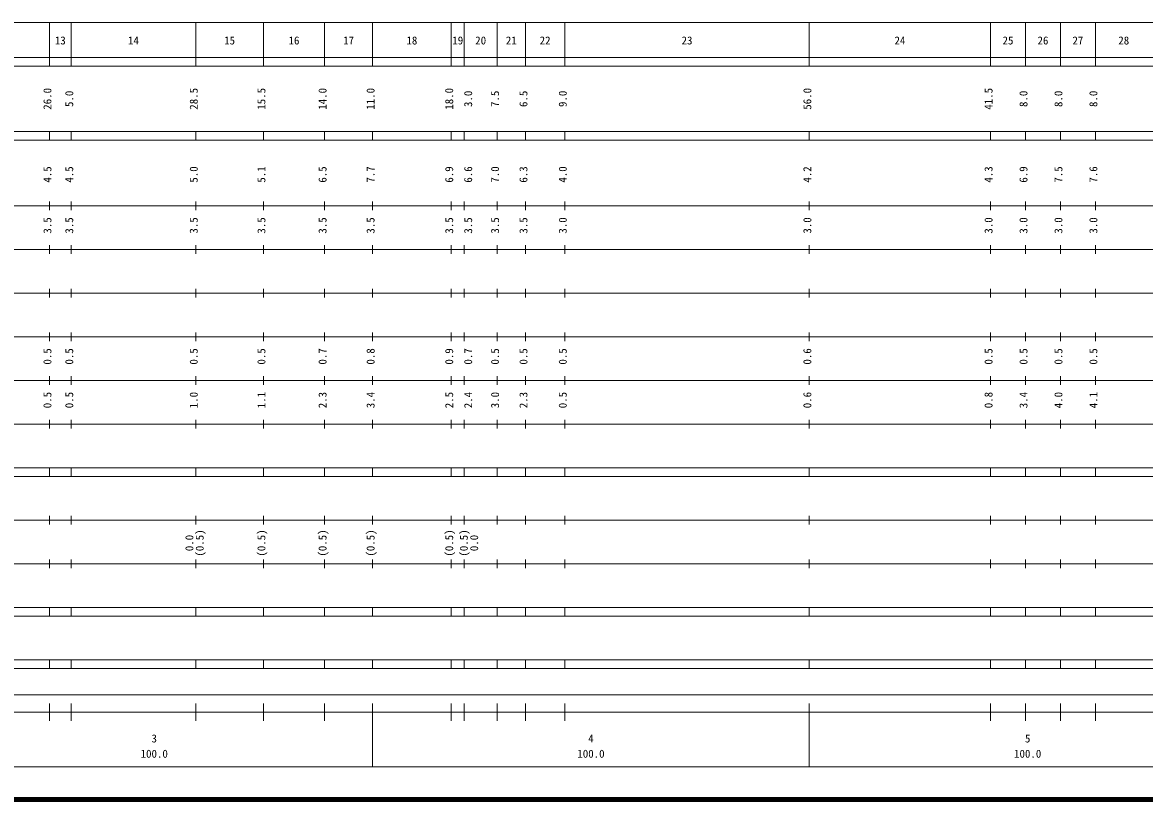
# Model space of a CAD drawing. Units: millimetres on the paper, enlarged 1000 times. Extents: x 40000 to 680000, y 20000 to 380000.
# Drawn here: x 287822 to 544764, y 20000 to 198000 of the extents above; entities that cross this region are included whole.
import ezdxf
from ezdxf.enums import TextEntityAlignment as Align

# ---------------------------------------------------------------- set-up
doc = ezdxf.new("R2010")
doc.units = ezdxf.units.MM
doc.header["$LTSCALE"] = 1000
doc.layers.add('M-TTL', color=2, linetype='Continuous', lineweight=140)
doc.layers.add('M-TTL-BAND', color=7, linetype='Continuous', lineweight=13)
doc.styles.add('ＭＳ ゴシック', font='')
doc.styles.get('ＭＳ ゴシック').set_extended_font_data('MS Gothic')

msp = doc.modelspace()

# ---------------------------------------------------------------- linework, layer by layer
at = {"layer": 'M-TTL'}
msp.add_line((40000, 20000), (680000, 20000), dxfattribs=at)
at = {"layer": 'M-TTL-BAND'}
for p, q in [((68000, 198000), (579000, 198000)), ((294000, 188000), (294000, 198000)), ((299000, 188000), (299000, 198000)), ((327500, 188000), (327500, 198000)), ((343000, 188000), (343000, 198000)), ((357000, 188000), (357000, 198000)), ((368000, 188000), (368000, 198000)), ((386000, 188000), (386000, 198000)), ((389000, 188000), (389000, 198000)), ((396500, 188000), (396500, 198000)), ((403000, 188000), (403000, 198000)), ((412000, 188000), (412000, 198000)), ((468000, 188000), (468000, 198000)), ((509500, 188000), (509500, 198000)), ((517500, 188000), (517500, 198000)), ((525500, 188000), (525500, 198000)), ((533500, 188000), (533500, 198000)), ((40000, 190000), (579000, 190000)), ((40000, 188000), (579000, 188000)), ((40000, 173000), (579000, 173000)), ((294000, 171000), (294000, 173000)), ((299000, 171000), (299000, 173000)), ((327500, 171000), (327500, 173000)), ((343000, 171000), (343000, 173000)), ((357000, 171000), (357000, 173000)), ((368000, 171000), (368000, 173000)), ((386000, 171000), (386000, 173000)), ((389000, 171000), (389000, 173000)), ((396500, 171000), (396500, 173000)), ((403000, 171000), (403000, 173000)), ((412000, 171000), (412000, 173000)), ((468000, 171000), (468000, 173000)), ((509500, 171000), (509500, 173000)), ((517500, 171000), (517500, 173000)), ((525500, 171000), (525500, 173000)), ((533500, 171000), (533500, 173000)), ((40000, 171000), (579000, 171000)), ((294000, 155000), (294000, 157000)), ((299000, 155000), (299000, 157000)), ((327500, 155000), (327500, 157000)), ((343000, 155000), (343000, 157000)), ((357000, 155000), (357000, 157000)), ((368000, 155000), (368000, 157000)), ((386000, 155000), (386000, 157000)), ((389000, 155000), (389000, 157000)), ((396500, 155000), (396500, 157000)), ((403000, 155000), (403000, 157000)), ((412000, 155000), (412000, 157000)), ((468000, 155000), (468000, 157000)), ((509500, 155000), (509500, 157000)), ((517500, 155000), (517500, 157000)), ((525500, 155000), (525500, 157000)), ((533500, 155000), (533500, 157000)), ((40000, 156000), (579000, 156000)), ((294000, 145000), (294000, 147000)), ((299000, 145000), (299000, 147000)), ((327500, 145000), (327500, 147000)), ((343000, 145000), (343000, 147000)), ((357000, 145000), (357000, 147000)), ((368000, 145000), (368000, 147000)), ((386000, 145000), (386000, 147000)), ((389000, 145000), (389000, 147000)), ((396500, 145000), (396500, 147000)), ((403000, 145000), (403000, 147000)), ((412000, 145000), (412000, 147000)), ((468000, 145000), (468000, 147000)), ((509500, 145000), (509500, 147000)), ((517500, 145000), (517500, 147000)), ((525500, 145000), (525500, 147000)), ((533500, 145000), (533500, 147000)), ((46000, 146000), (579000, 146000)), ((294000, 135000), (294000, 137000)), ((299000, 135000), (299000, 137000)), ((327500, 135000), (327500, 137000)), ((343000, 135000), (343000, 137000)), ((357000, 135000), (357000, 137000)), ((368000, 135000), (368000, 137000)), ((386000, 135000), (386000, 137000)), ((389000, 135000), (389000, 137000)), ((396500, 135000), (396500, 137000)), ((403000, 135000), (403000, 137000)), ((412000, 135000), (412000, 137000)), ((468000, 135000), (468000, 137000)), ((509500, 135000), (509500, 137000)), ((517500, 135000), (517500, 137000)), ((525500, 135000), (525500, 137000)), ((533500, 135000), (533500, 137000)), ((52000, 136000), (579000, 136000)), ((46000, 126000), (579000, 126000)), ((294000, 125000), (294000, 127000)), ((299000, 125000), (299000, 127000)), ((327500, 125000), (327500, 127000)), ((343000, 125000), (343000, 127000)), ((357000, 125000), (357000, 127000)), ((368000, 125000), (368000, 127000)), ((386000, 125000), (386000, 127000)), ((389000, 125000), (389000, 127000)), ((396500, 125000), (396500, 127000)), ((403000, 125000), (403000, 127000)), ((412000, 125000), (412000, 127000)), ((468000, 125000), (468000, 127000)), ((509500, 125000), (509500, 127000)), ((517500, 125000), (517500, 127000)), ((525500, 125000), (525500, 127000)), ((533500, 125000), (533500, 127000)), ((52000, 116000), (579000, 116000)), ((294000, 115000), (294000, 117000)), ((299000, 115000), (299000, 117000)), ((327500, 115000), (327500, 117000)), ((343000, 115000), (343000, 117000)), ((357000, 115000), (357000, 117000)), ((368000, 115000), (368000, 117000)), ((386000, 115000), (386000, 117000)), ((389000, 115000), (389000, 117000)), ((396500, 115000), (396500, 117000)), ((403000, 115000), (403000, 117000)), ((412000, 115000), (412000, 117000)), ((468000, 115000), (468000, 117000)), ((509500, 115000), (509500, 117000)), ((517500, 115000), (517500, 117000)), ((525500, 115000), (525500, 117000)), ((533500, 115000), (533500, 117000)), ((46000, 106000), (579000, 106000)), ((294000, 105000), (294000, 107000)), ((299000, 105000), (299000, 107000)), ((327500, 105000), (327500, 107000)), ((343000, 105000), (343000, 107000)), ((357000, 105000), (357000, 107000)), ((368000, 105000), (368000, 107000)), ((386000, 105000), (386000, 107000)), ((389000, 105000), (389000, 107000)), ((396500, 105000), (396500, 107000)), ((403000, 105000), (403000, 107000)), ((412000, 105000), (412000, 107000)), ((468000, 105000), (468000, 107000)), ((509500, 105000), (509500, 107000)), ((517500, 105000), (517500, 107000)), ((525500, 105000), (525500, 107000)), ((533500, 105000), (533500, 107000)), ((40000, 96000), (579000, 96000)), ((294000, 94000), (294000, 96000)), ((299000, 94000), (299000, 96000)), ((327500, 94000), (327500, 96000)), ((343000, 94000), (343000, 96000)), ((357000, 94000), (357000, 96000)), ((368000, 94000), (368000, 96000)), ((386000, 94000), (386000, 96000)), ((389000, 94000), (389000, 96000)), ((396500, 94000), (396500, 96000)), ((403000, 94000), (403000, 96000)), ((412000, 94000), (412000, 96000)), ((468000, 94000), (468000, 96000)), ((509500, 94000), (509500, 96000)), ((517500, 94000), (517500, 96000)), ((525500, 94000), (525500, 96000)), ((533500, 94000), (533500, 96000)), ((40000, 94000), (579000, 94000)), ((294000, 83000), (294000, 85000)), ((299000, 83000), (299000, 85000)), ((327500, 83000), (327500, 85000)), ((343000, 83000), (343000, 85000)), ((357000, 83000), (357000, 85000)), ((368000, 83000), (368000, 85000)), ((386000, 83000), (386000, 85000)), ((389000, 83000), (389000, 85000)), ((396500, 83000), (396500, 85000)), ((403000, 83000), (403000, 85000)), ((412000, 83000), (412000, 85000)), ((468000, 83000), (468000, 85000)), ((509500, 83000), (509500, 85000)), ((517500, 83000), (517500, 85000)), ((525500, 83000), (525500, 85000)), ((533500, 83000), (533500, 85000)), ((49000, 84000), (579000, 84000)), ((294000, 73000), (294000, 75000)), ((299000, 73000), (299000, 75000)), ((327500, 73000), (327500, 75000)), ((343000, 73000), (343000, 75000)), ((357000, 73000), (357000, 75000)), ((368000, 73000), (368000, 75000)), ((386000, 73000), (386000, 75000)), ((389000, 73000), (389000, 75000)), ((396500, 73000), (396500, 75000)), ((403000, 73000), (403000, 75000)), ((412000, 73000), (412000, 75000)), ((468000, 73000), (468000, 75000)), ((509500, 73000), (509500, 75000)), ((517500, 73000), (517500, 75000)), ((525500, 73000), (525500, 75000)), ((533500, 73000), (533500, 75000)), ((40000, 74000), (579000, 74000)), ((40000, 64000), (579000, 64000)), ((40000, 62000), (579000, 62000)), ((294000, 62000), (294000, 64000)), ((299000, 62000), (299000, 64000)), ((327500, 62000), (327500, 64000)), ((343000, 62000), (343000, 64000)), ((357000, 62000), (357000, 64000)), ((368000, 62000), (368000, 64000)), ((386000, 62000), (386000, 64000)), ((389000, 62000), (389000, 64000)), ((396500, 62000), (396500, 64000)), ((403000, 62000), (403000, 64000)), ((412000, 62000), (412000, 64000)), ((468000, 62000), (468000, 64000)), ((509500, 62000), (509500, 64000)), ((517500, 62000), (517500, 64000)), ((525500, 62000), (525500, 64000)), ((533500, 62000), (533500, 64000)), ((40000, 52000), (579000, 52000)), ((294000, 50000), (294000, 52000)), ((299000, 50000), (299000, 52000)), ((327500, 50000), (327500, 52000)), ((343000, 50000), (343000, 52000)), ((357000, 50000), (357000, 52000)), ((368000, 50000), (368000, 52000)), ((386000, 50000), (386000, 52000)), ((389000, 50000), (389000, 52000)), ((396500, 50000), (396500, 52000)), ((403000, 50000), (403000, 52000)), ((412000, 50000), (412000, 52000)), ((468000, 50000), (468000, 52000)), ((509500, 50000), (509500, 52000)), ((517500, 50000), (517500, 52000)), ((525500, 50000), (525500, 52000)), ((533500, 50000), (533500, 52000)), ((40000, 50000), (579000, 50000)), ((71000, 44000), (565000, 44000)), ((294000, 38000), (294000, 42000)), ((299000, 38000), (299000, 42000)), ((327500, 38000), (327500, 42000)), ((343000, 38000), (343000, 42000)), ((357000, 38000), (357000, 42000)), ((368000, 27500), (368000, 42000)), ((386000, 38000), (386000, 42000)), ((389000, 38000), (389000, 42000)), ((396500, 38000), (396500, 42000)), ((403000, 38000), (403000, 42000)), ((412000, 38000), (412000, 42000)), ((468000, 27500), (468000, 42000)), ((509500, 38000), (509500, 42000)), ((517500, 38000), (517500, 42000)), ((525500, 38000), (525500, 42000)), ((533500, 38000), (533500, 42000)), ((40000, 40000), (579000, 40000)), ((68000, 27500), (579000, 27500))]:
    msp.add_line(p, q, dxfattribs=at)

# ---------------------------------------------------------------- texts
at = {"layer": 'M-TTL-BAND', "style": 'ＭＳ ゴシック'}
for s, p in [('13', (296500, 192405)), ('14', (313250, 192405)), ('15', (335250, 192405)), ('16', (350000, 192405)), ('17', (362500, 192405)), ('18', (377000, 192405)), ('19', (387500, 192405)), ('20', (392750, 192405)), ('21', (399750, 192405)), ('22', (407500, 192405)), ('23', (440000, 192405)), ('24', (488750, 192405)), ('25', (513500, 192405)), ('26', (521500, 192405)), ('27', (529500, 192405)), ('28', (540000, 192405)), ('3', (318000, 32523)), ('4', (418000, 32523)), ('5', (518000, 32523)), ('100.0', (318000, 29033)), ('100.0', (418000, 29033)), ('100.0', (518000, 29033))]:
    msp.add_text(s, height=1833, dxfattribs=at).set_placement(p, align=Align.BOTTOM_CENTER)
for s, p in [('26.0', (295000, 180500)), ('28.5', (328500, 180500)), ('15.5', (344000, 180500)), ('14.0', (358000, 180500)), ('11.0', (369000, 180500)), ('18.0', (387000, 180500)), ('56.0', (469000, 180500)), ('41.5', (510500, 180500)), ('5.0', (300000, 180500)), ('3.0', (391343, 180500)), ('7.5', (397500, 180500)), ('6.5', (404000, 180500)), ('9.0', (413000, 180500)), ('8.0', (518500, 180500)), ('8.0', (526500, 180500)), ('8.0', (534500, 180500)), ('4.5', (295000, 163174)), ('4.5', (300000, 163174)), ('5.0', (328500, 163174)), ('5.1', (344000, 163174)), ('6.5', (358000, 163174)), ('7.7', (369000, 163174)), ('6.9', (387000, 163174)), ('6.6', (391343, 163174)), ('7.0', (397500, 163174)), ('6.3', (404000, 163174)), ('4.0', (413000, 163174)), ('4.2', (469000, 163174)), ('4.3', (510500, 163174)), ('6.9', (518500, 163174)), ('7.5', (526500, 163174)), ('7.6', (534500, 163174)), ('3.5', (295000, 151500)), ('3.5', (300000, 151500)), ('3.5', (328500, 151500)), ('3.5', (344000, 151500)), ('3.5', (358000, 151500)), ('3.5', (369000, 151500)), ('3.5', (387000, 151500)), ('3.5', (391343, 151500)), ('3.5', (397500, 151500)), ('3.5', (404000, 151500)), ('3.0', (413000, 151500)), ('3.0', (469000, 151500)), ('3.0', (510500, 151500)), ('3.0', (518500, 151500)), ('3.0', (526500, 151500)), ('3.0', (534500, 151500)), ('0.5', (295000, 121500)), ('0.5', (300000, 121500)), ('0.5', (328500, 121500)), ('0.5', (344000, 121500)), ('0.7', (358000, 121500)), ('0.8', (369000, 121500)), ('0.9', (387000, 121500)), ('0.7', (391343, 121500)), ('0.5', (397500, 121500)), ('0.5', (404000, 121500)), ('0.5', (413000, 121500)), ('0.6', (469000, 121500)), ('0.5', (510500, 121500)), ('0.5', (518500, 121500)), ('0.5', (526500, 121500)), ('0.5', (534500, 121500)), ('0.5', (295000, 111500)), ('0.5', (300000, 111500)), ('1.0', (328500, 111500)), ('1.1', (344000, 111500)), ('2.3', (358000, 111500)), ('3.4', (369000, 111500)), ('2.5', (387000, 111500)), ('2.4', (391343, 111500)), ('3.0', (397500, 111500)), ('2.3', (404000, 111500)), ('0.5', (413000, 111500)), ('0.6', (469000, 111500)), ('0.8', (510500, 111500)), ('3.4', (518500, 111500)), ('4.0', (526500, 111500)), ('4.1', (534500, 111500)), ('0.0', (327500, 78764)), ('(0.5)', (329870, 78764)), ('(0.5)', (344000, 78764)), ('(0.5)', (358000, 78764)), ('(0.5)', (369000, 78764)), ('(0.5)', (387000, 78764)), ('(0.5)', (390343, 78764)), ('0.0', (392713, 78764))]:
    msp.add_text(s, height=1833, rotation=90, dxfattribs=at).set_placement(p, align=Align.BOTTOM_CENTER)

doc.saveas('drawing.dxf')
